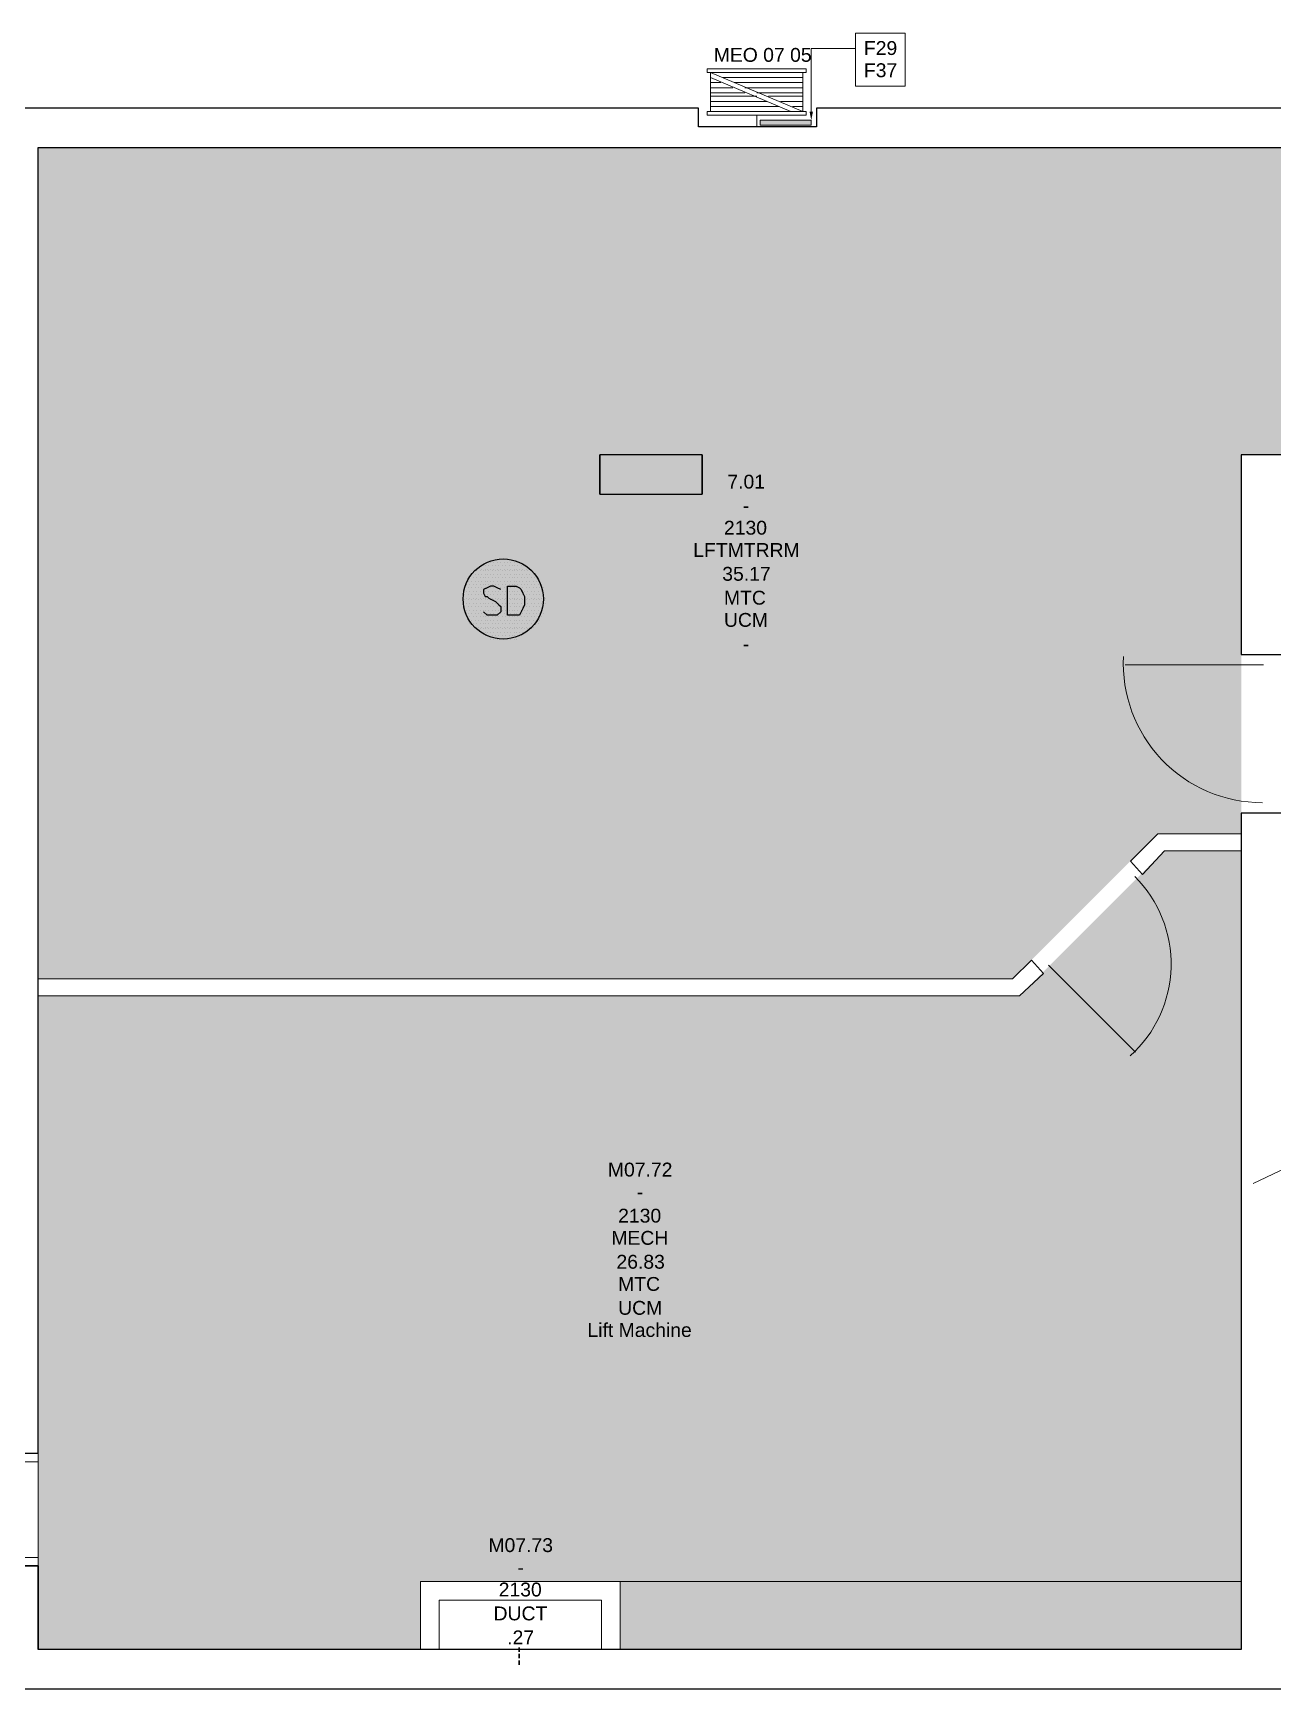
# Model space of a CAD drawing. Header units: millimetres. Extents: x -59 to 47, y 152 to 919.
# Drawn here: x -3.8 to 3.49, y 560.45 to 570.19 of the extents above; entities that cross this region are included whole.
import ezdxf

# ---------------------------------------------------------------- set-up
doc = ezdxf.new("R2010")
doc.units = ezdxf.units.MM
doc.layers.add('PDF_014407$_ps_FIRE$DETECT', color=80, linetype='Continuous', true_color=0x3fff00)
doc.layers.add('PDF_014407$HL-TMP', color=7, linetype='Continuous', true_color=0x800000)
for name, color, linetype in [('PDF_014407$_ps_HATCH', 7, 'Continuous'), ('PDF_014407$_ps_TEXTBOLD', 2, 'Continuous'), ('PDF_014407$DR', 7, 'Continuous'), ('PDF_014407$FI', 7, 'Continuous'), ('PDF_014407$FI-DSG', 7, 'Continuous'), ('PDF_014407$PL-STAIR', 7, 'Continuous'), ('PDF_014407$WA', 7, 'Continuous'), ('PDF_014407$WA-COL', 7, 'Continuous'), ('PDF_014407$WA-EXT', 7, 'Continuous'), ('PDF_014407$WN', 7, 'Continuous'), ('PDF_Text', 7, 'Continuous')]:
    doc.layers.add(name, color=color, linetype=linetype)
doc.styles.add('PDF ArialMT', font='arial.ttf')

msp = doc.modelspace()

# ---------------------------------------------------------------- linework, layer by layer
at = {"layer": 'PDF_014407$_ps_FIRE$DETECT', "lineweight": 25}
msp.add_circle((-1.0384, 566.8595), 0.2359, dxfattribs=at)
at = {"layer": 'PDF_014407$_ps_HATCH', "lineweight": 9}
for points in [[(-1.194, 567.0252), (-1.194, 567.0252)], [(-1.1739, 567.0252), (-1.1739, 567.0252)], [(-1.1638, 567.0352), (-1.1638, 567.0352)], [(-1.1538, 567.0252), (-1.1538, 567.0252)], [(-1.1438, 567.0553), (-1.1438, 567.0553)], [(-1.1438, 567.0352), (-1.1438, 567.0352)], [(-1.1438, 567.0252), (-1.1438, 567.0252)], [(-1.1337, 567.0352), (-1.1337, 567.0352)], [(-1.1237, 567.0553), (-1.1237, 567.0553)], [(-1.1237, 567.0252), (-1.1237, 567.0252)], [(-1.1136, 567.0754), (-1.1136, 567.0754)], [(-1.1136, 567.0352), (-1.1136, 567.0352)], [(-1.1036, 567.0553), (-1.1036, 567.0553)], [(-1.1036, 567.0252), (-1.1036, 567.0252)], [(-1.0936, 567.0754), (-1.0936, 567.0754)], [(-1.0936, 567.0352), (-1.0936, 567.0352)], [(-1.0835, 567.0553), (-1.0835, 567.0553)], [(-1.0835, 567.0252), (-1.0835, 567.0252)], [(-1.0735, 567.0754), (-1.0735, 567.0754)], [(-1.0735, 567.0352), (-1.0735, 567.0352)], [(-1.0635, 567.0553), (-1.0635, 567.0553)], [(-1.0635, 567.0252), (-1.0635, 567.0252)], [(-1.0534, 567.0754), (-1.0534, 567.0754)], [(-1.0534, 567.0352), (-1.0534, 567.0352)], [(-1.0434, 567.0553), (-1.0434, 567.0553)], [(-1.0434, 567.0252), (-1.0434, 567.0252)], [(-1.0333, 567.0754), (-1.0333, 567.0754)], [(-1.0333, 567.0352), (-1.0333, 567.0352)], [(-1.0233, 567.0553), (-1.0233, 567.0553)], [(-1.0233, 567.0252), (-1.0233, 567.0252)], [(-1.0133, 567.0754), (-1.0133, 567.0754)], [(-1.0133, 567.0352), (-1.0133, 567.0352)], [(-1.0032, 567.0553), (-1.0032, 567.0553)], [(-1.0032, 567.0252), (-1.0032, 567.0252)], [(-0.9932, 567.0754), (-0.9932, 567.0754)], [(-0.9932, 567.0352), (-0.9932, 567.0352)], [(-0.9831, 567.0553), (-0.9831, 567.0553)], [(-0.9831, 567.0252), (-0.9831, 567.0252)], [(-0.9731, 567.0754), (-0.9731, 567.0754)], [(-0.9731, 567.0553), (-0.9731, 567.0553)], [(-0.9731, 567.0352), (-0.9731, 567.0352)], [(-0.9731, 567.0252), (-0.9731, 567.0252)], [(-0.9631, 567.0754), (-0.9631, 567.0754)], [(-0.9631, 567.0352), (-0.9631, 567.0352)], [(-0.953, 567.0553), (-0.953, 567.0553)], [(-0.953, 567.0252), (-0.953, 567.0252)], [(-0.943, 567.0352), (-0.943, 567.0352)], [(-0.933, 567.0553), (-0.933, 567.0553)], [(-0.933, 567.0252), (-0.933, 567.0252)], [(-0.9229, 567.0352), (-0.9229, 567.0352)], [(-0.9129, 567.0252), (-0.9129, 567.0252)], [(-0.9028, 567.0352), (-0.9028, 567.0352)], [(-0.8928, 567.0252), (-0.8928, 567.0252)], [(-0.8727, 567.0252), (-0.8727, 567.0252)], [(-1.2642, 566.9248), (-1.2642, 566.9248)], [(-1.2542, 566.9449), (-1.2542, 566.9449)], [(-1.2442, 566.965), (-1.2442, 566.965)], [(-1.2442, 566.9248), (-1.2442, 566.9248)], [(-1.2341, 566.985), (-1.2341, 566.985)], [(-1.2341, 566.9449), (-1.2341, 566.9449)], [(-1.2241, 566.965), (-1.2241, 566.965)], [(-1.2241, 566.9248), (-1.2241, 566.9248)], [(-1.214, 566.985), (-1.214, 566.985)], [(-1.214, 566.9449), (-1.214, 566.9449)], [(-1.204, 567.0051), (-1.204, 567.0051)], [(-1.204, 566.965), (-1.204, 566.965)], [(-1.204, 566.9248), (-1.204, 566.9248)], [(-1.194, 566.985), (-1.194, 566.985)], [(-1.194, 566.9449), (-1.194, 566.9449)], [(-1.1839, 567.0051), (-1.1839, 567.0051)], [(-1.1839, 566.965), (-1.1839, 566.965)], [(-1.1839, 566.9248), (-1.1839, 566.9248)], [(-1.1739, 566.985), (-1.1739, 566.985)], [(-1.1739, 566.9449), (-1.1739, 566.9449)], [(-1.1638, 567.0051), (-1.1638, 567.0051)], [(-1.1638, 566.965), (-1.1638, 566.965)], [(-1.1638, 566.9248), (-1.1638, 566.9248)], [(-1.1538, 566.985), (-1.1538, 566.985)], [(-1.1538, 566.9449), (-1.1538, 566.9449)], [(-1.1438, 567.0051), (-1.1438, 567.0051)], [(-1.1438, 566.985), (-1.1438, 566.985)], [(-1.1438, 566.965), (-1.1438, 566.965)], [(-1.1438, 566.9449), (-1.1438, 566.9449)], [(-1.1438, 566.9248), (-1.1438, 566.9248)], [(-1.1337, 567.0051), (-1.1337, 567.0051)], [(-1.1337, 566.965), (-1.1337, 566.965)], [(-1.1337, 566.9248), (-1.1337, 566.9248)], [(-1.1237, 566.985), (-1.1237, 566.985)], [(-1.1237, 566.9449), (-1.1237, 566.9449)], [(-1.1136, 567.0051), (-1.1136, 567.0051)], [(-1.1136, 566.965), (-1.1136, 566.965)], [(-1.1136, 566.9248), (-1.1136, 566.9248)], [(-1.1036, 566.985), (-1.1036, 566.985)], [(-1.1036, 566.9449), (-1.1036, 566.9449)], [(-1.0936, 567.0051), (-1.0936, 567.0051)], [(-1.0936, 566.965), (-1.0936, 566.965)], [(-1.0936, 566.9248), (-1.0936, 566.9248)], [(-1.0835, 566.985), (-1.0835, 566.985)], [(-1.0835, 566.9449), (-1.0835, 566.9449)], [(-1.0735, 567.0051), (-1.0735, 567.0051)], [(-1.0735, 566.965), (-1.0735, 566.965)], [(-1.0735, 566.9248), (-1.0735, 566.9248)], [(-1.0635, 566.985), (-1.0635, 566.985)], [(-1.0635, 566.9449), (-1.0635, 566.9449)], [(-1.0534, 567.0051), (-1.0534, 567.0051)], [(-1.0534, 566.965), (-1.0534, 566.965)], [(-1.0534, 566.9248), (-1.0534, 566.9248)], [(-1.0434, 566.985), (-1.0434, 566.985)], [(-1.0434, 566.9449), (-1.0434, 566.9449)], [(-1.0333, 567.0051), (-1.0333, 567.0051)], [(-1.0333, 566.965), (-1.0333, 566.965)], [(-1.0333, 566.9248), (-1.0333, 566.9248)], [(-1.0233, 566.985), (-1.0233, 566.985)], [(-1.0233, 566.9449), (-1.0233, 566.9449)], [(-1.0133, 567.0051), (-1.0133, 567.0051)], [(-1.0133, 566.965), (-1.0133, 566.965)], [(-1.0133, 566.9248), (-1.0133, 566.9248)], [(-1.0032, 566.985), (-1.0032, 566.985)], [(-1.0032, 566.9449), (-1.0032, 566.9449)], [(-0.9932, 567.0051), (-0.9932, 567.0051)], [(-0.9932, 566.965), (-0.9932, 566.965)], [(-0.9932, 566.9248), (-0.9932, 566.9248)], [(-0.9831, 566.985), (-0.9831, 566.985)], [(-0.9831, 566.9449), (-0.9831, 566.9449)], [(-0.9731, 567.0051), (-0.9731, 567.0051)], [(-0.9731, 566.985), (-0.9731, 566.985)], [(-0.9731, 566.965), (-0.9731, 566.965)], [(-0.9731, 566.9449), (-0.9731, 566.9449)], [(-0.9731, 566.9248), (-0.9731, 566.9248)], [(-0.9631, 567.0051), (-0.9631, 567.0051)], [(-0.9631, 566.965), (-0.9631, 566.965)], [(-0.9631, 566.9248), (-0.9631, 566.9248)], [(-0.953, 566.985), (-0.953, 566.985)], [(-0.953, 566.9449), (-0.953, 566.9449)], [(-0.943, 567.0051), (-0.943, 567.0051)], [(-0.943, 566.965), (-0.943, 566.965)], [(-0.943, 566.9248), (-0.943, 566.9248)], [(-0.933, 566.985), (-0.933, 566.985)], [(-0.933, 566.9449), (-0.933, 566.9449)], [(-0.9229, 567.0051), (-0.9229, 567.0051)], [(-0.9229, 566.965), (-0.9229, 566.965)], [(-0.9229, 566.9248), (-0.9229, 566.9248)], [(-0.9129, 566.985), (-0.9129, 566.985)], [(-0.9129, 566.9449), (-0.9129, 566.9449)], [(-0.9028, 567.0051), (-0.9028, 567.0051)], [(-0.9028, 566.965), (-0.9028, 566.965)], [(-0.9028, 566.9248), (-0.9028, 566.9248)], [(-0.8928, 566.985), (-0.8928, 566.985)], [(-0.8928, 566.9449), (-0.8928, 566.9449)], [(-0.8828, 567.0051), (-0.8828, 567.0051)], [(-0.8828, 566.965), (-0.8828, 566.965)], [(-0.8828, 566.9248), (-0.8828, 566.9248)], [(-0.8727, 566.985), (-0.8727, 566.985)], [(-0.8727, 566.9449), (-0.8727, 566.9449)], [(-0.8627, 567.0051), (-0.8627, 567.0051)], [(-0.8627, 566.965), (-0.8627, 566.965)], [(-0.8627, 566.9248), (-0.8627, 566.9248)], [(-0.8526, 566.985), (-0.8526, 566.985)], [(-0.8526, 566.9449), (-0.8526, 566.9449)], [(-0.8426, 566.965), (-0.8426, 566.965)], [(-0.8426, 566.9248), (-0.8426, 566.9248)], [(-0.8326, 566.985), (-0.8326, 566.985)], [(-0.8326, 566.9449), (-0.8326, 566.9449)], [(-0.8225, 566.965), (-0.8225, 566.965)], [(-0.8225, 566.9248), (-0.8225, 566.9248)], [(-0.8125, 566.9449), (-0.8125, 566.9449)], [(-0.8025, 566.9248), (-0.8025, 566.9248)], [(-1.2743, 566.8646), (-1.2743, 566.8646)], [(-1.2743, 566.8345), (-1.2743, 566.8345)], [(-1.2642, 566.8846), (-1.2642, 566.8846)], [(-1.2642, 566.8545), (-1.2642, 566.8545)], [(-1.2642, 566.8144), (-1.2642, 566.8144)], [(-1.2542, 566.9047), (-1.2542, 566.9047)], [(-1.2542, 566.8646), (-1.2542, 566.8646)], [(-1.2542, 566.8345), (-1.2542, 566.8345)], [(-1.2442, 566.8846), (-1.2442, 566.8846)], [(-1.2442, 566.8545), (-1.2442, 566.8545)], [(-1.2442, 566.8144), (-1.2442, 566.8144)], [(-1.2341, 566.9047), (-1.2341, 566.9047)], [(-1.2341, 566.8646), (-1.2341, 566.8646)], [(-1.2341, 566.8345), (-1.2341, 566.8345)], [(-1.2241, 566.8846), (-1.2241, 566.8846)], [(-1.2241, 566.8545), (-1.2241, 566.8545)], [(-1.2241, 566.8144), (-1.2241, 566.8144)], [(-1.214, 566.9047), (-1.214, 566.9047)], [(-1.214, 566.8646), (-1.214, 566.8646)], [(-1.214, 566.8345), (-1.214, 566.8345)], [(-1.204, 566.8846), (-1.204, 566.8846)], [(-1.204, 566.8545), (-1.204, 566.8545)], [(-1.204, 566.8144), (-1.204, 566.8144)], [(-1.194, 566.9047), (-1.194, 566.9047)], [(-1.194, 566.8646), (-1.194, 566.8646)], [(-1.194, 566.8345), (-1.194, 566.8345)], [(-1.1839, 566.8846), (-1.1839, 566.8846)], [(-1.1839, 566.8545), (-1.1839, 566.8545)], [(-1.1839, 566.8144), (-1.1839, 566.8144)], [(-1.1739, 566.9047), (-1.1739, 566.9047)], [(-1.1739, 566.8646), (-1.1739, 566.8646)], [(-1.1739, 566.8345), (-1.1739, 566.8345)], [(-1.1638, 566.8846), (-1.1638, 566.8846)], [(-1.1638, 566.8545), (-1.1638, 566.8545)], [(-1.1638, 566.8144), (-1.1638, 566.8144)], [(-1.1538, 566.9047), (-1.1538, 566.9047)], [(-1.1538, 566.8646), (-1.1538, 566.8646)], [(-1.1538, 566.8345), (-1.1538, 566.8345)], [(-1.1438, 566.9047), (-1.1438, 566.9047)], [(-1.1438, 566.8846), (-1.1438, 566.8846)], [(-1.1438, 566.8646), (-1.1438, 566.8646)], [(-1.1438, 566.8545), (-1.1438, 566.8545)], [(-1.1438, 566.8345), (-1.1438, 566.8345)], [(-1.1438, 566.8144), (-1.1438, 566.8144)], [(-1.1337, 566.8846), (-1.1337, 566.8846)], [(-1.1337, 566.8545), (-1.1337, 566.8545)], [(-1.1337, 566.8144), (-1.1337, 566.8144)], [(-1.1237, 566.9047), (-1.1237, 566.9047)], [(-1.1237, 566.8646), (-1.1237, 566.8646)], [(-1.1237, 566.8345), (-1.1237, 566.8345)], [(-1.1136, 566.8846), (-1.1136, 566.8846)], [(-1.1136, 566.8545), (-1.1136, 566.8545)], [(-1.1136, 566.8144), (-1.1136, 566.8144)], [(-1.1036, 566.9047), (-1.1036, 566.9047)], [(-1.1036, 566.8646), (-1.1036, 566.8646)], [(-1.1036, 566.8345), (-1.1036, 566.8345)], [(-1.0936, 566.8846), (-1.0936, 566.8846)], [(-1.0936, 566.8545), (-1.0936, 566.8545)], [(-1.0936, 566.8144), (-1.0936, 566.8144)], [(-1.0835, 566.9047), (-1.0835, 566.9047)], [(-1.0835, 566.8646), (-1.0835, 566.8646)], [(-1.0835, 566.8345), (-1.0835, 566.8345)], [(-1.0735, 566.8846), (-1.0735, 566.8846)], [(-1.0735, 566.8545), (-1.0735, 566.8545)], [(-1.0735, 566.8144), (-1.0735, 566.8144)], [(-1.0635, 566.9047), (-1.0635, 566.9047)], [(-1.0635, 566.8646), (-1.0635, 566.8646)], [(-1.0635, 566.8345), (-1.0635, 566.8345)], [(-1.0534, 566.8846), (-1.0534, 566.8846)], [(-1.0534, 566.8545), (-1.0534, 566.8545)], [(-1.0534, 566.8144), (-1.0534, 566.8144)], [(-1.0434, 566.9047), (-1.0434, 566.9047)], [(-1.0434, 566.8646), (-1.0434, 566.8646)], [(-1.0434, 566.8345), (-1.0434, 566.8345)], [(-1.0333, 566.8846), (-1.0333, 566.8846)], [(-1.0333, 566.8545), (-1.0333, 566.8545)], [(-1.0333, 566.8144), (-1.0333, 566.8144)], [(-1.0233, 566.9047), (-1.0233, 566.9047)], [(-1.0233, 566.8646), (-1.0233, 566.8646)], [(-1.0233, 566.8345), (-1.0233, 566.8345)], [(-1.0133, 566.8846), (-1.0133, 566.8846)], [(-1.0133, 566.8545), (-1.0133, 566.8545)], [(-1.0133, 566.8144), (-1.0133, 566.8144)], [(-1.0032, 566.9047), (-1.0032, 566.9047)], [(-1.0032, 566.8646), (-1.0032, 566.8646)], [(-1.0032, 566.8345), (-1.0032, 566.8345)], [(-0.9932, 566.8846), (-0.9932, 566.8846)], [(-0.9932, 566.8545), (-0.9932, 566.8545)], [(-0.9932, 566.8144), (-0.9932, 566.8144)], [(-0.9831, 566.9047), (-0.9831, 566.9047)], [(-0.9831, 566.8646), (-0.9831, 566.8646)], [(-0.9831, 566.8345), (-0.9831, 566.8345)], [(-0.9731, 566.9047), (-0.9731, 566.9047)], [(-0.9731, 566.8846), (-0.9731, 566.8846)], [(-0.9731, 566.8646), (-0.9731, 566.8646)], [(-0.9731, 566.8545), (-0.9731, 566.8545)], [(-0.9731, 566.8345), (-0.9731, 566.8345)], [(-0.9731, 566.8144), (-0.9731, 566.8144)], [(-0.9631, 566.8846), (-0.9631, 566.8846)], [(-0.9631, 566.8545), (-0.9631, 566.8545)], [(-0.9631, 566.8144), (-0.9631, 566.8144)], [(-0.953, 566.9047), (-0.953, 566.9047)], [(-0.953, 566.8646), (-0.953, 566.8646)], [(-0.953, 566.8345), (-0.953, 566.8345)], [(-0.943, 566.8846), (-0.943, 566.8846)], [(-0.943, 566.8545), (-0.943, 566.8545)], [(-0.943, 566.8144), (-0.943, 566.8144)], [(-0.933, 566.9047), (-0.933, 566.9047)], [(-0.933, 566.8646), (-0.933, 566.8646)], [(-0.933, 566.8345), (-0.933, 566.8345)], [(-0.9229, 566.8846), (-0.9229, 566.8846)], [(-0.9229, 566.8545), (-0.9229, 566.8545)], [(-0.9229, 566.8144), (-0.9229, 566.8144)], [(-0.9129, 566.9047), (-0.9129, 566.9047)], [(-0.9129, 566.8646), (-0.9129, 566.8646)], [(-0.9129, 566.8345), (-0.9129, 566.8345)], [(-0.9028, 566.8846), (-0.9028, 566.8846)], [(-0.9028, 566.8545), (-0.9028, 566.8545)], [(-0.9028, 566.8144), (-0.9028, 566.8144)], [(-0.8928, 566.9047), (-0.8928, 566.9047)], [(-0.8928, 566.8646), (-0.8928, 566.8646)], [(-0.8928, 566.8345), (-0.8928, 566.8345)], [(-0.8828, 566.8846), (-0.8828, 566.8846)], [(-0.8828, 566.8545), (-0.8828, 566.8545)], [(-0.8828, 566.8144), (-0.8828, 566.8144)], [(-0.8727, 566.9047), (-0.8727, 566.9047)], [(-0.8727, 566.8646), (-0.8727, 566.8646)], [(-0.8727, 566.8345), (-0.8727, 566.8345)], [(-0.8627, 566.8846), (-0.8627, 566.8846)], [(-0.8627, 566.8545), (-0.8627, 566.8545)], [(-0.8627, 566.8144), (-0.8627, 566.8144)], [(-0.8526, 566.9047), (-0.8526, 566.9047)], [(-0.8526, 566.8646), (-0.8526, 566.8646)], [(-0.8526, 566.8345), (-0.8526, 566.8345)], [(-0.8426, 566.8846), (-0.8426, 566.8846)], [(-0.8426, 566.8545), (-0.8426, 566.8545)], [(-0.8426, 566.8144), (-0.8426, 566.8144)], [(-0.8326, 566.9047), (-0.8326, 566.9047)], [(-0.8326, 566.8646), (-0.8326, 566.8646)], [(-0.8326, 566.8345), (-0.8326, 566.8345)], [(-0.8225, 566.8846), (-0.8225, 566.8846)], [(-0.8225, 566.8545), (-0.8225, 566.8545)], [(-0.8225, 566.8144), (-0.8225, 566.8144)], [(-0.8125, 566.9047), (-0.8125, 566.9047)], [(-0.8125, 566.8646), (-0.8125, 566.8646)], [(-0.8125, 566.8345), (-0.8125, 566.8345)], [(-0.8025, 566.8846), (-0.8025, 566.8846)], [(-0.8025, 566.8545), (-0.8025, 566.8545)], [(-0.8025, 566.8144), (-0.8025, 566.8144)], [(-0.7924, 566.8646), (-0.7924, 566.8646)], [(-0.7924, 566.8345), (-0.7924, 566.8345)], [(-1.2642, 566.7742), (-1.2642, 566.7742)], [(-1.2542, 566.7943), (-1.2542, 566.7943)], [(-1.2542, 566.7541), (-1.2542, 566.7541)], [(-1.2442, 566.7742), (-1.2442, 566.7742)], [(-1.2442, 566.7341), (-1.2442, 566.7341)], [(-1.2341, 566.7943), (-1.2341, 566.7943)], [(-1.2341, 566.7541), (-1.2341, 566.7541)], [(-1.2241, 566.7742), (-1.2241, 566.7742)], [(-1.2241, 566.7341), (-1.2241, 566.7341)], [(-1.214, 566.7943), (-1.214, 566.7943)], [(-1.214, 566.7541), (-1.214, 566.7541)], [(-1.204, 566.7742), (-1.204, 566.7742)], [(-1.204, 566.7341), (-1.204, 566.7341)], [(-1.194, 566.7943), (-1.194, 566.7943)], [(-1.194, 566.7541), (-1.194, 566.7541)], [(-1.1839, 566.7742), (-1.1839, 566.7742)], [(-1.1839, 566.7341), (-1.1839, 566.7341)], [(-1.1739, 566.7943), (-1.1739, 566.7943)], [(-1.1739, 566.7541), (-1.1739, 566.7541)], [(-1.1638, 566.7742), (-1.1638, 566.7742)], [(-1.1638, 566.7341), (-1.1638, 566.7341)], [(-1.1538, 566.7943), (-1.1538, 566.7943)], [(-1.1538, 566.7541), (-1.1538, 566.7541)], [(-1.1438, 566.7943), (-1.1438, 566.7943)], [(-1.1438, 566.7742), (-1.1438, 566.7742)], [(-1.1438, 566.7541), (-1.1438, 566.7541)], [(-1.1438, 566.7341), (-1.1438, 566.7341)], [(-1.1337, 566.7742), (-1.1337, 566.7742)], [(-1.1337, 566.7341), (-1.1337, 566.7341)], [(-1.1237, 566.7943), (-1.1237, 566.7943)], [(-1.1237, 566.7541), (-1.1237, 566.7541)], [(-1.1136, 566.7742), (-1.1136, 566.7742)], [(-1.1136, 566.7341), (-1.1136, 566.7341)], [(-1.1036, 566.7943), (-1.1036, 566.7943)], [(-1.1036, 566.7541), (-1.1036, 566.7541)], [(-1.0936, 566.7742), (-1.0936, 566.7742)], [(-1.0936, 566.7341), (-1.0936, 566.7341)], [(-1.0835, 566.7943), (-1.0835, 566.7943)], [(-1.0835, 566.7541), (-1.0835, 566.7541)], [(-1.0735, 566.7742), (-1.0735, 566.7742)], [(-1.0735, 566.7341), (-1.0735, 566.7341)], [(-1.0635, 566.7943), (-1.0635, 566.7943)], [(-1.0635, 566.7541), (-1.0635, 566.7541)], [(-1.0534, 566.7742), (-1.0534, 566.7742)], [(-1.0534, 566.7341), (-1.0534, 566.7341)], [(-1.0434, 566.7943), (-1.0434, 566.7943)], [(-1.0434, 566.7541), (-1.0434, 566.7541)], [(-1.0333, 566.7742), (-1.0333, 566.7742)], [(-1.0333, 566.7341), (-1.0333, 566.7341)], [(-1.0233, 566.7943), (-1.0233, 566.7943)], [(-1.0233, 566.7541), (-1.0233, 566.7541)], [(-1.0133, 566.7742), (-1.0133, 566.7742)], [(-1.0133, 566.7341), (-1.0133, 566.7341)], [(-1.0032, 566.7943), (-1.0032, 566.7943)], [(-1.0032, 566.7541), (-1.0032, 566.7541)], [(-0.9932, 566.7742), (-0.9932, 566.7742)], [(-0.9932, 566.7341), (-0.9932, 566.7341)], [(-0.9831, 566.7943), (-0.9831, 566.7943)], [(-0.9831, 566.7541), (-0.9831, 566.7541)], [(-0.9731, 566.7943), (-0.9731, 566.7943)], [(-0.9731, 566.7742), (-0.9731, 566.7742)], [(-0.9731, 566.7541), (-0.9731, 566.7541)], [(-0.9731, 566.7341), (-0.9731, 566.7341)], [(-0.9631, 566.7742), (-0.9631, 566.7742)], [(-0.9631, 566.7341), (-0.9631, 566.7341)], [(-0.953, 566.7943), (-0.953, 566.7943)], [(-0.953, 566.7541), (-0.953, 566.7541)], [(-0.943, 566.7742), (-0.943, 566.7742)], [(-0.943, 566.7341), (-0.943, 566.7341)], [(-0.933, 566.7943), (-0.933, 566.7943)], [(-0.933, 566.7541), (-0.933, 566.7541)], [(-0.9229, 566.7742), (-0.9229, 566.7742)], [(-0.9229, 566.7341), (-0.9229, 566.7341)], [(-0.9129, 566.7943), (-0.9129, 566.7943)], [(-0.9129, 566.7541), (-0.9129, 566.7541)], [(-0.9028, 566.7742), (-0.9028, 566.7742)], [(-0.9028, 566.7341), (-0.9028, 566.7341)], [(-0.8928, 566.7943), (-0.8928, 566.7943)], [(-0.8928, 566.7541), (-0.8928, 566.7541)], [(-0.8828, 566.7742), (-0.8828, 566.7742)], [(-0.8828, 566.7341), (-0.8828, 566.7341)], [(-0.8727, 566.7943), (-0.8727, 566.7943)], [(-0.8727, 566.7541), (-0.8727, 566.7541)], [(-0.8627, 566.7742), (-0.8627, 566.7742)], [(-0.8627, 566.7341), (-0.8627, 566.7341)], [(-0.8526, 566.7943), (-0.8526, 566.7943)], [(-0.8526, 566.7541), (-0.8526, 566.7541)], [(-0.8426, 566.7742), (-0.8426, 566.7742)], [(-0.8426, 566.7341), (-0.8426, 566.7341)], [(-0.8326, 566.7943), (-0.8326, 566.7943)], [(-0.8326, 566.7541), (-0.8326, 566.7541)], [(-0.8225, 566.7742), (-0.8225, 566.7742)], [(-0.8225, 566.7341), (-0.8225, 566.7341)], [(-0.8125, 566.7943), (-0.8125, 566.7943)], [(-0.8125, 566.7541), (-0.8125, 566.7541)], [(-0.8025, 566.7742), (-0.8025, 566.7742)], [(-1.2341, 566.714), (-1.2341, 566.714)], [(-1.214, 566.714), (-1.214, 566.714)], [(-1.204, 566.6939), (-1.204, 566.6939)], [(-1.194, 566.714), (-1.194, 566.714)], [(-1.194, 566.6839), (-1.194, 566.6839)], [(-1.1839, 566.6939), (-1.1839, 566.6939)], [(-1.1739, 566.714), (-1.1739, 566.714)], [(-1.1739, 566.6839), (-1.1739, 566.6839)], [(-1.1638, 566.6939), (-1.1638, 566.6939)], [(-1.1638, 566.6638), (-1.1638, 566.6638)], [(-1.1538, 566.714), (-1.1538, 566.714)], [(-1.1538, 566.6839), (-1.1538, 566.6839)], [(-1.1438, 566.714), (-1.1438, 566.714)], [(-1.1438, 566.6939), (-1.1438, 566.6939)], [(-1.1438, 566.6839), (-1.1438, 566.6839)], [(-1.1438, 566.6638), (-1.1438, 566.6638)], [(-1.1438, 566.6437), (-1.1438, 566.6437)], [(-1.1337, 566.6939), (-1.1337, 566.6939)], [(-1.1337, 566.6638), (-1.1337, 566.6638)], [(-1.1237, 566.714), (-1.1237, 566.714)], [(-1.1237, 566.6839), (-1.1237, 566.6839)], [(-1.1237, 566.6437), (-1.1237, 566.6437)], [(-1.1136, 566.6939), (-1.1136, 566.6939)], [(-1.1136, 566.6638), (-1.1136, 566.6638)], [(-1.1136, 566.6236), (-1.1136, 566.6236)], [(-1.1036, 566.714), (-1.1036, 566.714)], [(-1.1036, 566.6839), (-1.1036, 566.6839)], [(-1.1036, 566.6437), (-1.1036, 566.6437)], [(-1.0936, 566.6939), (-1.0936, 566.6939)], [(-1.0936, 566.6638), (-1.0936, 566.6638)], [(-1.0936, 566.6236), (-1.0936, 566.6236)], [(-1.0835, 566.714), (-1.0835, 566.714)], [(-1.0835, 566.6839), (-1.0835, 566.6839)], [(-1.0835, 566.6437), (-1.0835, 566.6437)], [(-1.0735, 566.6939), (-1.0735, 566.6939)], [(-1.0735, 566.6638), (-1.0735, 566.6638)], [(-1.0735, 566.6236), (-1.0735, 566.6236)], [(-1.0635, 566.714), (-1.0635, 566.714)], [(-1.0635, 566.6839), (-1.0635, 566.6839)], [(-1.0635, 566.6437), (-1.0635, 566.6437)], [(-1.0534, 566.6939), (-1.0534, 566.6939)], [(-1.0534, 566.6638), (-1.0534, 566.6638)], [(-1.0534, 566.6236), (-1.0534, 566.6236)], [(-1.0434, 566.714), (-1.0434, 566.714)], [(-1.0434, 566.6839), (-1.0434, 566.6839)], [(-1.0434, 566.6437), (-1.0434, 566.6437)], [(-1.0333, 566.6939), (-1.0333, 566.6939)], [(-1.0333, 566.6638), (-1.0333, 566.6638)], [(-1.0333, 566.6236), (-1.0333, 566.6236)], [(-1.0233, 566.714), (-1.0233, 566.714)], [(-1.0233, 566.6839), (-1.0233, 566.6839)], [(-1.0233, 566.6437), (-1.0233, 566.6437)], [(-1.0133, 566.6939), (-1.0133, 566.6939)], [(-1.0133, 566.6638), (-1.0133, 566.6638)], [(-1.0133, 566.6236), (-1.0133, 566.6236)], [(-1.0032, 566.714), (-1.0032, 566.714)], [(-1.0032, 566.6839), (-1.0032, 566.6839)], [(-1.0032, 566.6437), (-1.0032, 566.6437)], [(-0.9932, 566.6939), (-0.9932, 566.6939)], [(-0.9932, 566.6638), (-0.9932, 566.6638)], [(-0.9932, 566.6236), (-0.9932, 566.6236)], [(-0.9831, 566.714), (-0.9831, 566.714)], [(-0.9831, 566.6839), (-0.9831, 566.6839)], [(-0.9831, 566.6437), (-0.9831, 566.6437)], [(-0.9731, 566.714), (-0.9731, 566.714)], [(-0.9731, 566.6939), (-0.9731, 566.6939)], [(-0.9731, 566.6839), (-0.9731, 566.6839)], [(-0.9731, 566.6638), (-0.9731, 566.6638)], [(-0.9731, 566.6437), (-0.9731, 566.6437)], [(-0.9731, 566.6236), (-0.9731, 566.6236)], [(-0.9631, 566.6939), (-0.9631, 566.6939)], [(-0.9631, 566.6638), (-0.9631, 566.6638)], [(-0.9631, 566.6236), (-0.9631, 566.6236)], [(-0.953, 566.714), (-0.953, 566.714)], [(-0.953, 566.6839), (-0.953, 566.6839)], [(-0.953, 566.6437), (-0.953, 566.6437)], [(-0.943, 566.6939), (-0.943, 566.6939)], [(-0.943, 566.6638), (-0.943, 566.6638)], [(-0.933, 566.714), (-0.933, 566.714)], [(-0.933, 566.6839), (-0.933, 566.6839)], [(-0.933, 566.6437), (-0.933, 566.6437)], [(-0.9229, 566.6939), (-0.9229, 566.6939)], [(-0.9229, 566.6638), (-0.9229, 566.6638)], [(-0.9129, 566.714), (-0.9129, 566.714)], [(-0.9129, 566.6839), (-0.9129, 566.6839)], [(-0.9028, 566.6939), (-0.9028, 566.6939)], [(-0.9028, 566.6638), (-0.9028, 566.6638)], [(-0.8928, 566.714), (-0.8928, 566.714)], [(-0.8928, 566.6839), (-0.8928, 566.6839)], [(-0.8828, 566.6939), (-0.8828, 566.6939)], [(-0.8727, 566.714), (-0.8727, 566.714)], [(-0.8727, 566.6839), (-0.8727, 566.6839)], [(-0.8627, 566.6939), (-0.8627, 566.6939)], [(-0.8526, 566.714), (-0.8526, 566.714)], [(-0.8326, 566.714), (-0.8326, 566.714)]]:
    msp.add_lwpolyline(points, dxfattribs=at)
at = {"layer": 'PDF_014407$_ps_TEXTBOLD', "lineweight": 25}
msp.add_lwpolyline([(-1.0534, 566.9148), (-1.0735, 566.9248), (-1.0936, 566.9348), (-1.1136, 566.9348), (-1.1337, 566.9248), (-1.1538, 566.9148), (-1.1538, 566.8947), (-1.1438, 566.8746), (-1.1337, 566.8746), (-1.1237, 566.8646), (-1.0835, 566.8445), (-1.0735, 566.8345), (-1.0635, 566.8244), (-1.0534, 566.8144), (-1.0534, 566.7843), (-1.0735, 566.7642), (-1.0936, 566.7642), (-1.1136, 566.7642), (-1.1337, 566.7642), (-1.1538, 566.7843)], dxfattribs=at)
msp.add_lwpolyline([(-1.0133, 566.7642), (-1.0133, 566.9348), (-0.9631, 566.9348), (-0.943, 566.9248), (-0.933, 566.9148), (-0.9229, 566.8947), (-0.9129, 566.8746), (-0.9129, 566.8244), (-0.9229, 566.8043), (-0.933, 566.7843), (-0.943, 566.7642), (-0.9631, 566.7642)], close=True, dxfattribs=at)
at = {"layer": 'PDF_014407$DR', "lineweight": 0}
for points in [[(3.4338, 566.4731), (2.6207, 566.4731), (3.4338, 566.4731)], [(2.1689, 564.7063), (2.6809, 564.1943), (2.1689, 564.7063)]]:
    msp.add_lwpolyline(points, dxfattribs=at)
for centre, radius, start, end in [((3.4272, 566.4796), 0.8181, 177.04468, 270), ((2.1623, 564.7127), 0.7278, 312.04469, 45)]:
    msp.add_arc(centre, radius, start, end, dxfattribs=at)
at = {"layer": 'PDF_014407$FI', "lineweight": 9}
for points in [[(0.7435, 569.9765), (0.7435, 569.9564), (0.1612, 569.9564), (0.1612, 569.9765)], [(0.7435, 569.7055), (0.1612, 569.7055), (0.1612, 569.7255), (0.1813, 569.7255), (0.7234, 569.7255), (0.7435, 569.7255)]]:
    msp.add_lwpolyline(points, close=True, dxfattribs=at)
for points in [[(0.1813, 569.7255), (0.1813, 569.9564), (0.7234, 569.9564), (0.7234, 569.7255), (0.1813, 569.9564)], [(0.6531, 569.7255), (0.1813, 569.9263)], [(0.1813, 569.8962), (0.2416, 569.8962)], [(0.3118, 569.8661), (0.1813, 569.8661)], [(0.1813, 569.836), (0.3821, 569.836)], [(0.7234, 569.9263), (0.2516, 569.9263)], [(0.3219, 569.8962), (0.7234, 569.8962)], [(0.7234, 569.8661), (0.3821, 569.8661)], [(0.4524, 569.836), (0.7234, 569.836)], [(0.4524, 569.8159), (0.1813, 569.8159)], [(0.1813, 569.7858), (0.5126, 569.7858)], [(0.5829, 569.7557), (0.1813, 569.7557)], [(0.7234, 569.8159), (0.5226, 569.8159)], [(0.5929, 569.7858), (0.7234, 569.7858)], [(0.7234, 569.7557), (0.6632, 569.7557)], [(0.4524, 569.7055), (0.4524, 569.6352)]]:
    msp.add_lwpolyline(points, dxfattribs=at)
at = {"layer": 'PDF_014407$FI-DSG', "lineweight": 9}
for points in [[(1.0346, 570.1873), (1.3257, 570.1873), (1.3257, 569.8761), (1.0346, 569.8761)], [(0.4724, 569.6754), (0.7736, 569.6754), (0.7736, 569.6452), (0.4724, 569.6452)]]:
    msp.add_lwpolyline(points, close=True, dxfattribs=at)
msp.add_lwpolyline([(0.7736, 569.7255), (0.7736, 570.097), (0.9543, 570.097), (1.0346, 570.097)], dxfattribs=at)
at = {"layer": 'PDF_014407$FI-DSG', "transparency": 33554559}
for points in [[(0.7736, 569.6754), (0.4724, 569.6754), (0.7736, 569.6452)], [(0.4724, 569.6754), (0.7736, 569.6452), (0.4724, 569.6452)], [(0.7836, 569.7255), (0.7736, 569.6754), (0.7636, 569.7255)]]:
    msp.add_solid(points, dxfattribs=at)
at = {"layer": 'PDF_014407$HL-TMP', "color": 191, "lineweight": 0, "true_color": 0xbb77ff}
msp.add_lwpolyline([(3.3033, 561.0824), (-1.5252, 561.0824), (3.3033, 561.0824)], dxfattribs=at)
msp.add_lwpolyline([(-3.7739, 560.6808), (-3.7739, 560.6808), (-3.7739, 560.6808)], close=True, dxfattribs=at)
at = {"layer": 'PDF_014407$HL-TMP', "color": 191, "true_color": 0xbb77ff, "transparency": 33554559}
for points in [[(4.5481, 569.5147), (-3.7739, 569.5147), (4.5481, 567.7078)], [(-3.7739, 569.5147), (4.5481, 567.7078), (-3.7739, 567.7078)], [(3.3033, 567.7078), (-3.7739, 567.7078), (3.3033, 565.4793)], [(-3.7739, 567.7078), (3.3033, 565.4793), (-3.7739, 565.4793)], [(2.8114, 565.4793), (-3.7739, 565.4793), (1.9581, 564.626)], [(-3.7739, 565.4793), (1.9581, 564.626), (-3.7739, 564.626)], [(2.8516, 565.3789), (3.3033, 564.5256), (1.9983, 564.5256)], [(3.3033, 565.3789), (2.8516, 565.3789), (3.3033, 564.5256)], [(3.3033, 564.5256), (-3.7739, 564.5256), (3.3033, 561.0824)], [(-3.7739, 564.5256), (3.3033, 561.0824), (-3.7739, 561.0824)], [(-3.7739, 561.0824), (-1.5252, 561.0824), (-1.5252, 561.0824)], [(-1.5252, 561.0824), (-1.5252, 561.0824), (-3.7739, 561.0824)], [(-1.5252, 561.0824), (-3.7739, 561.0824), (-1.5252, 560.6808)], [(-3.7739, 561.0824), (-1.5252, 560.6808), (-3.7739, 560.6808)], [(-1.5252, 561.0824), (3.3033, 561.0824), (-0.3507, 561.0824)], [(3.3033, 561.0824), (-0.3507, 561.0824), (3.3033, 560.6808)], [(-0.3507, 561.0824), (3.3033, 560.6808), (-0.3507, 560.6808)], [(-3.7739, 560.6808), (-1.5252, 560.6808), (-1.5252, 560.6808)], [(-0.3507, 560.6808), (3.3033, 560.6808), (3.3033, 560.6808)], [(3.3033, 560.6808), (3.3033, 560.6808), (-0.3507, 560.6808)]]:
    msp.add_solid(points, dxfattribs=at)
at = {"layer": 'PDF_014407$PL-STAIR', "lineweight": 9}
msp.add_lwpolyline([(4.7288, 564.0638), (4.1164, 563.7727), (4.1164, 563.6924), (4.0261, 563.8028), (4.0261, 563.7325), (3.3736, 563.4214)], dxfattribs=at)
at = {"layer": 'PDF_014407$WA', "lineweight": 20}
for points in [[(3.3033, 565.4793), (2.8114, 565.4793), (2.6508, 565.3186), (2.7211, 565.2383), (2.8516, 565.3789), (3.3033, 565.3789)], [(-3.7739, 564.5256), (1.9983, 564.5256), (2.1388, 564.6561), (2.0686, 564.7364), (1.9581, 564.626), (-3.7739, 564.626)], [(-1.5252, 560.6808), (-1.5252, 561.0824), (-0.3507, 561.0824), (-0.3507, 560.6808)], [(-1.4148, 560.6808), (-1.4148, 560.972), (-0.4611, 560.972), (-0.4611, 560.6808)]]:
    msp.add_lwpolyline(points, dxfattribs=at)
at = {"layer": 'PDF_014407$WA-COL', "lineweight": 25}
for points in [[(-0.4712, 567.4769), (-0.4712, 567.7078)], [(0.1311, 567.7078), (0.1311, 567.4769)]]:
    msp.add_lwpolyline(points, dxfattribs=at)
msp.add_lwpolyline([(-0.4712, 567.4769), (0.1311, 567.4769), (0.1311, 567.7078), (-0.4712, 567.7078)], close=True, dxfattribs=at)
at = {"layer": 'PDF_014407$WA-EXT', "lineweight": 25}
msp.add_lwpolyline([(-4.0047, 569.7456), (-4.0047, 563.2005), (-4.2457, 563.2005), (-4.2457, 562.9797), (-4.0047, 562.9797), (-4.0047, 561.8353), (-3.7739, 561.8353), (-3.7739, 569.5147), (4.5481, 569.5147), (4.5481, 569.4746), (4.9095, 569.4746), (4.9095, 569.7456), (0.8037, 569.7456), (0.8037, 569.6352), (0.1111, 569.6352), (0.1111, 569.7456)], close=True, dxfattribs=at)
for points in [[(5.1705, 566.7642), (4.6786, 566.7642), (4.6786, 566.5333), (4.6786, 566.7642), (4.6786, 566.5333), (5.4014, 566.5333), (5.4014, 567.7078), (3.3033, 567.7078), (3.3033, 566.5333), (3.8855, 566.5333), (3.8855, 566.7642)], [(3.5442, 565.5997), (3.3033, 565.5997), (3.3033, 560.6808), (-3.7739, 560.6808)], [(-3.7739, 561.1727), (-3.7739, 560.6808), (-3.7739, 561.1727), (-4.0047, 561.1727), (-3.7739, 561.1727), (-4.0047, 561.1727), (-4.0047, 560.4499), (7.8407, 560.4499)]]:
    msp.add_lwpolyline(points, dxfattribs=at)
at = {"layer": 'PDF_014407$WN', "lineweight": 0}
for points in [[(-3.7739, 561.8353), (-4.0047, 561.8353)], [(-3.7739, 561.7851), (-4.0047, 561.7851)], [(-4.0047, 561.2229), (-3.7739, 561.2229)], [(-4.0047, 561.1727), (-3.7739, 561.1727)]]:
    msp.add_lwpolyline(points, dxfattribs=at)
at = {"layer": 'PDF_014407$WN', "lineweight": 9}
msp.add_lwpolyline([(-3.7739, 561.1727), (-3.7739, 561.8353)], dxfattribs=at)

# ---------------------------------------------------------------- texts
at = {"layer": 'PDF_Text', "attachment_point": 4, "style": 'PDF ArialMT'}
for s, insert, char_height in [('F29', (1.0831, 570.0989), 0.0815), ('MEO 07 05', (0.1997, 570.0587), 0.0815), ('F37', (1.0831, 569.9684), 0.0815), ('7.01', (0.28, 567.549), 0.0815), ('-', (0.3703, 567.4085), 0.0815), ('2130', (0.2599, 567.278), 0.0815), ('LFTMTRRM', (0.0792, 567.1475), 0.0815), ('35.17', (0.2499, 567.0069), 0.0815), ('MTC', (0.2599, 566.8664), 0.0815), ('UCM', (0.2599, 566.7359), 0.0815), ('-', (0.3703, 566.5953), 0.0815), ('M07.72', (-0.4228, 563.5033), 0.0815), ('-', (-0.2521, 563.3728), 0.0815), ('2130', (-0.3625, 563.2323), 0.0815), ('MECH', (-0.4027, 563.1018), 0.0815), ('26.83', (-0.3726, 562.9612), 0.0815), ('MTC', (-0.3625, 562.8307), 0.0815), ('UCM', (-0.3625, 562.6902), 0.0815), ('Lift Machine', (-0.5432, 562.5597), 0.081496), ('M07.73', (-1.1255, 561.2948), 0.0815), ('2130', (-1.0652, 561.0337), 0.0815), ('-', (-0.9548, 561.1642), 0.0815), ('DUCT', (-1.0954, 560.8932), 0.0815), ('.27', (-1.0151, 560.7527), 0.0815)]:
    msp.add_mtext(s, dxfattribs=dict(at, insert=insert, char_height=char_height))
at = {"layer": 'PDF_Text', "insert": (-0.936, 560.6994), "char_height": 0.0815, "attachment_point": 4, "rotation": 270, "style": 'PDF ArialMT'}
msp.add_mtext('---', dxfattribs=at)

doc.saveas('drawing.dxf')
